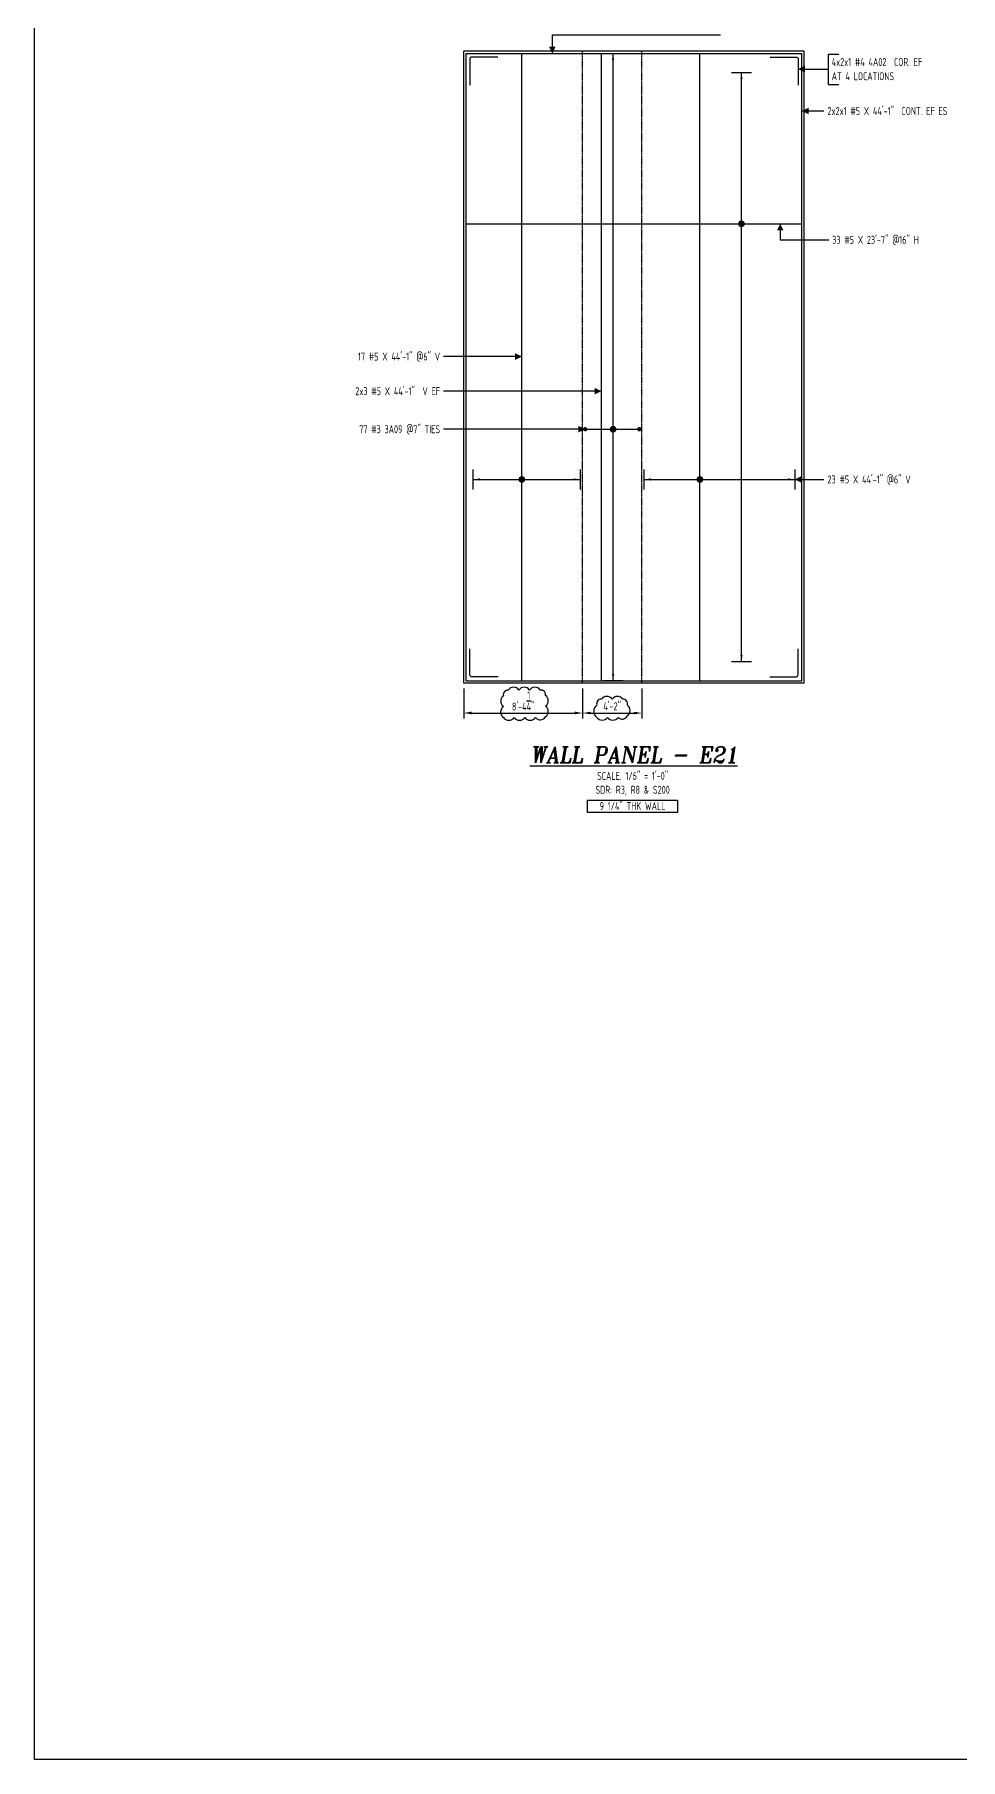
# Model space of a CAD drawing. Header units: inches. Extents: x -10781 to 50822, y -3854 to 38989.
# Drawn here: x -1629 to -847, y -3854 to -2399 of the extents above; entities that cross this region are included whole.
import ezdxf
from ezdxf.enums import TextEntityAlignment as Align

# ---------------------------------------------------------------- set-up
doc = ezdxf.new("R2010")
doc.units = ezdxf.units.IN
doc.header["$LTSCALE"] = 0.025
doc.header["$MEASUREMENT"] = 0
doc.linetypes.add('HIDDEN', pattern=[6, 3, -3])
doc.layers.get('0').update_dxf_attribs({"linetype": 'CONTINUOUS'})
doc.layers.get('Defpoints').update_dxf_attribs({"linetype": 'CONTINUOUS'})
for name, color, linetype in [('0-25TEXT', 7, 'CONTINUOUS'), ('0-35', 3, 'CONTINUOUS'), ('0-35TEXT', 3, 'CONTINUOUS'), ('0-50', 10, 'CONTINUOUS'), ('BAR-LBL', 2, 'CONTINUOUS'), ('DETAIL', 83, 'CONTINUOUS'), ('hidden', 7, 'HIDDEN'), ('RANGELAY', 7, 'CONTINUOUS'), ('REBARS', 4, 'CONTINUOUS')]:
    doc.layers.add(name, color=color, linetype=linetype)
doc.styles.add('AR', font='ARCHQUIK.shx', dxfattribs={"width": 0.8})
doc.styles.add('ROMANT', font='romant')
doc.dimstyles.new('CADS_DIM_48', dxfattribs={"dimscale": 48, "dimtxt": 0.09375, "dimasz": 0.09375, "dimexe": 0.0625, "dimexo": 0.0625, "dimgap": 0.09375, "dimtad": 0, "dimtih": 1, "dimtoh": 1, "dimzin": 1, "dimdsep": 46, "dimlunit": 4, "dimtxsty": 'AR', "dimblk": 'CLOSED', "dimcen": 0.1875, "dimadec": 0, "dimazin": 0, "dimtfac": 1, "dimtofl": 0, "dimtmove": 0, "dimatfit": 1, "dimldrblk": 'DOTBLANK', "dimfxl": 1, "dimtzin": 0, "dimarcsym": 0})

# ---------------------------------------------------------------- blocks, each defined once
blk = doc.blocks.new('leadrblk')
blk.add_lwpolyline([(0, 0, 0, 1, 0), (1, 0, 1, 1, 0)], format="xyseb")
blk = doc.blocks.new('*U800', base_point=(-1261.5, -2941.2))
at = {"layer": 'REBARS', "color": 0}
blk.add_lwpolyline([(-1237.5, -2940.9), (-1259.5, -2940.9, -0.414213), (-1261.3, -2939.2), (-1261.3, -2917.2)], format="xyb", dxfattribs=at)
blk = doc.blocks.new('*U801', base_point=(-984.3, -2941.2))
at = {"layer": 'REBARS', "color": 0}
blk.add_lwpolyline([(-1008.3, -2940.9), (-986.3, -2940.9, 0.414213), (-984.5, -2939.2), (-984.5, -2917.2)], format="xyb", dxfattribs=at)
blk = doc.blocks.new('*U878', base_point=(-1264.5, -2559.1))
at = {"layer": 'REBARS', "color": 0}
blk.add_lwpolyline([(-1264.5, -2558.8), (-981.5, -2558.8)], dxfattribs=at)
blk = doc.blocks.new('rendmark')
at = {"color": 4}
blk.add_line((0, -3), (0, 3), dxfattribs=at)
blk = doc.blocks.new('rarrow')
at = {"color": 7}
blk.add_solid([(2, -0.33), (2, 0.33), (0, 0)], dxfattribs=at)
blk = doc.blocks.new('*U494', base_point=(-1032.2, -2928.2))
at = {"layer": 'RANGELAY'}
blk.add_line((-1032.2, -2928.2), (-1032.2, -2431.2), dxfattribs=at)
at = {"layer": 'RANGELAY', "xscale": 2.834645669291339, "yscale": 2.834645669291339}
for name, p, rotation in [('rendmark', (-1032.2, -2431.2), 269.9999969630881), ('rarrow', (-1032.2, -2431.2), 269.9999969630881), ('rarrow', (-1032.2, -2928.2), 90.00000003355707), ('rendmark', (-1032.2, -2928.2), 90.00000003355707)]:
    blk.add_blockref(name, p, dxfattribs=dict(at, rotation=rotation))
blk = doc.blocks.new('VPM639E0')
at = {"const_width": 1}
blk.add_lwpolyline([(-0.5, 0, 1), (0.5, 0, 1)], format="xyb", close=True, dxfattribs=at)
blk = doc.blocks.new('*U495', base_point=(-1264.5, -2415.5))
at = {"layer": 'REBARS', "color": 0}
blk.add_lwpolyline([(-1264.5, -2415.2), (-981.3, -2415.2)], dxfattribs=at)
blk = doc.blocks.new('*U496', base_point=(-1264.5, -2943.9))
at = {"layer": 'REBARS', "color": 0}
blk.add_lwpolyline([(-1264.5, -2944.2), (-981.3, -2944.2)], dxfattribs=at)
blk = doc.blocks.new('*U497', base_point=(-1264.2, -2944.2))
at = {"layer": 'REBARS', "color": 0}
blk.add_lwpolyline([(-1264.5, -2944.2), (-1264.5, -2415.2)], dxfattribs=at)
blk = doc.blocks.new('*U498', base_point=(-981.6, -2944.2))
at = {"layer": 'REBARS', "color": 0}
blk.add_lwpolyline([(-981.3, -2944.2), (-981.3, -2415.2)], dxfattribs=at)
blk = doc.blocks.new('*U499', base_point=(-1217.2, -2944.2))
at = {"layer": 'REBARS', "color": 0}
blk.add_lwpolyline([(-1217.5, -2944.2), (-1217.5, -2415.2)], dxfattribs=at)
blk = doc.blocks.new('*U500', base_point=(-1258.5, -2774.4))
at = {"layer": 'RANGELAY'}
blk.add_line((-1258.5, -2774.4), (-1168.2, -2774.4), dxfattribs=at)
at = {"layer": 'RANGELAY', "xscale": 2.834645669291339, "yscale": 2.834645669291339}
for name in ['rendmark', 'rarrow']:
    blk.add_blockref(name, (-1258.5, -2774.4), dxfattribs=at)
at = {"layer": 'RANGELAY', "xscale": 2.834645669291339, "yscale": 2.834645669291339, "rotation": 179.999996929531}
for name in ['rarrow', 'rendmark']:
    blk.add_blockref(name, (-1168.2, -2774.4), dxfattribs=at)
blk = doc.blocks.new('VPM63AC4')
at = {"const_width": 1}
blk.add_lwpolyline([(-0.5, 0, 1), (0.5, 0, 1)], format="xyb", close=True, dxfattribs=at)
blk = doc.blocks.new('*U501', base_point=(-1067, -2944.2))
at = {"layer": 'REBARS', "color": 0}
blk.add_lwpolyline([(-1067.3, -2944.2), (-1067.3, -2415.2)], dxfattribs=at)
blk = doc.blocks.new('*U502', base_point=(-1114.3, -2774.4))
at = {"layer": 'RANGELAY'}
blk.add_line((-1114.3, -2774.4), (-987.3, -2774.4), dxfattribs=at)
at = {"layer": 'RANGELAY', "xscale": 2.834645669291339, "yscale": 2.834645669291339}
for name in ['rendmark', 'rarrow']:
    blk.add_blockref(name, (-1114.3, -2774.4), dxfattribs=at)
at = {"layer": 'RANGELAY', "xscale": 2.834645669291339, "yscale": 2.834645669291339, "rotation": 179.999996929531}
for name in ['rarrow', 'rendmark']:
    blk.add_blockref(name, (-987.3, -2774.4), dxfattribs=at)
blk = doc.blocks.new('VPM63B85')
at = {"const_width": 1}
blk.add_lwpolyline([(-0.5, 0, 1), (0.5, 0, 1)], format="xyb", close=True, dxfattribs=at)
blk = doc.blocks.new('*U1078', base_point=(-1150.1, -2944.2))
at = {"layer": 'REBARS', "color": 0}
blk.add_lwpolyline([(-1150.4, -2944.2), (-1150.4, -2415.2)], dxfattribs=at)
blk = doc.blocks.new('*U1056', base_point=(-1164.3, -2732.1))
at = {"layer": 'REBARS', "color": 0, "const_width": 1.8}
for points in [[(-1164.1, -2731.2, 1), (-1164.1, -2733, 1), (-1164.1, -2731.2)], [(-1118.5, -2733, 1), (-1118.5, -2731.2, 1), (-1118.5, -2733)]]:
    blk.add_lwpolyline(points, format="xyb", dxfattribs=at)
at = {"layer": 'REBARS', "color": 0}
blk.add_lwpolyline([(-1164.1, -2732.1), (-1118.5, -2732.1)], dxfattribs=at)
blk = doc.blocks.new('*U503', base_point=(-1140.5, -2944.2))
at = {"layer": 'RANGELAY'}
blk.add_line((-1140.5, -2944.2), (-1140.5, -2415.2), dxfattribs=at)
at = {"layer": 'RANGELAY', "xscale": 2.834645669291339, "yscale": 2.834645669291339}
for name, p, rotation in [('rendmark', (-1140.5, -2415.2), 269.9999969411396), ('rarrow', (-1140.5, -2415.2), 269.9999969411396), ('rendmark', (-1140.5, -2944.2), 90.00000001160855), ('rarrow', (-1140.5, -2944.2), 90.00000001160855)]:
    blk.add_blockref(name, p, dxfattribs=dict(at, rotation=rotation))
blk = doc.blocks.new('VPM63D2D')
at = {"const_width": 1}
blk.add_lwpolyline([(-0.5, 0, 1), (0.5, 0, 1)], format="xyb", close=True, dxfattribs=at)
blk = doc.blocks.new('*D124')
at = {"layer": 'Defpoints', "color": 0, "transparency": 16777216}
for p in [(-1266.5, -2946.2), (-1166.3, -2946.2), (-1166.3, -2971.4)]:
    blk.add_point(p, dxfattribs=at)
at = {"layer": 'DETAIL', "color": 0, "lineweight": -2, "transparency": 16777216}
for p, q in [((-1266.5, -2950.7), (-1266.5, -2975.9)), ((-1166.3, -2950.7), (-1166.3, -2975.9)), ((-1259.8, -2971.4), (-1173, -2971.4))]:
    blk.add_line(p, q, dxfattribs=at)
at = {"layer": 'DETAIL', "color": 0, "transparency": 16777216}
for points in [[(-1259.8, -2970.2), (-1259.8, -2972.5), (-1266.5, -2971.4)], [(-1173, -2970.2), (-1173, -2972.5), (-1166.3, -2971.4)]]:
    blk.add_solid(points, dxfattribs=at)
at = {"layer": 'DETAIL', "color": 0, "transparency": 16777216, "insert": (-1216.4, -2961.2), "char_height": 6.75, "attachment_point": 5, "style": 'AR'}
blk.add_mtext('8\'-4{\\H1.000000x;\\S1/4;}"', dxfattribs=at)
blk = doc.blocks.new('_DotBlank')
at = {"layer": '0-35', "color": 0, "lineweight": -2}
blk.add_line((-0.5, 0), (-1, 0), dxfattribs=at)
blk.add_circle((0, 0), 0.5, dxfattribs=at)
blk = doc.blocks.new('*D125')
at = {"layer": 'Defpoints', "color": 0, "transparency": 16777216}
for p in [(-1166.3, -2946.2), (-1116.3, -2946.2), (-1116.3, -2971.4)]:
    blk.add_point(p, dxfattribs=at)
at = {"layer": 'DETAIL', "color": 0, "lineweight": -2, "transparency": 16777216}
for p, q in [((-1166.3, -2950.7), (-1166.3, -2975.9)), ((-1116.3, -2950.7), (-1116.3, -2975.9)), ((-1159.5, -2971.4), (-1123, -2971.4))]:
    blk.add_line(p, q, dxfattribs=at)
at = {"layer": 'DETAIL', "color": 0, "transparency": 16777216}
for points in [[(-1159.5, -2970.3), (-1159.5, -2972.5), (-1166.3, -2971.4)], [(-1123, -2970.3), (-1123, -2972.5), (-1116.3, -2971.4)]]:
    blk.add_solid(points, dxfattribs=at)
at = {"layer": 'DETAIL', "color": 0, "transparency": 16777216, "insert": (-1141.3, -2965.7), "char_height": 6.75, "attachment_point": 5, "style": 'AR'}
blk.add_mtext('4\'-2"', dxfattribs=at)
blk = doc.blocks.new('*U802', base_point=(-1261.8, -2417.9))
at = {"layer": 'REBARS', "color": 0}
blk.add_lwpolyline([(-1237.8, -2418.2), (-1259.8, -2418.2, 0.414213), (-1261.5, -2419.9), (-1261.5, -2441.9)], format="xyb", dxfattribs=at)
blk = doc.blocks.new('*U803', base_point=(-984, -2417.9))
at = {"layer": 'REBARS', "color": 0}
blk.add_lwpolyline([(-1008, -2418.2), (-986, -2418.2, -0.414214), (-984.3, -2419.9), (-984.3, -2441.9)], format="xyb", dxfattribs=at)

msp = doc.modelspace()

# ---------------------------------------------------------------- linework, layer by layer
at = {"layer": '0-25TEXT'}
for points in [[(-1191.77662, -2415.16519), (-1191.77662, -2399.59598), (-1050.0201, -2399.59598)], [(-984.26639, -2428.36588), (-959.08498, -2428.36588)], [(-950.08593, -2415.99218), (-959.08498, -2415.99218), (-959.08498, -2441.48951), (-950.08593, -2441.48951)], [(-981.26659, -2463.70706), (-962.6199, -2463.70706)], [(-999.49602, -2558.83662), (-999.49602, -2572.36887), (-958.61271, -2572.36887)], [(-1217.53138, -2670.77284), (-1283.50069, -2670.77284)], [(-1150.43495, -2699.97814), (-1283.50069, -2699.97814)], [(-1164.26649, -2732.06514), (-1283.50069, -2732.06514)], [(-987.26656, -2774.41991), (-962.6199, -2774.41991)]]:
    msp.add_lwpolyline(points, dxfattribs=at)
at = {"layer": '0-35'}
for p, q in [((-1266.51656, -2946.16519), (-1266.51656, -2413.16519)), ((-979.26656, -2413.16519), (-1266.51656, -2413.16519)), ((-979.26656, -2946.16519), (-979.26656, -2413.16519)), ((-979.26656, -2946.16519), (-1266.51656, -2946.16519))]:
    msp.add_line(p, q, dxfattribs=at)
at = {"layer": '0-50'}
msp.add_lwpolyline([(-1161.99025, -3044.92457), (-1086.10341, -3044.92457), (-1086.10341, -3055.28093), (-1161.99025, -3055.28093)], close=True, dxfattribs=at)
at = {"layer": 'BAR-LBL'}
msp.add_lwpolyline([(-1628.72708, -1368.45376), (2723.83097, -1368.45376), (2723.83097, -3853.87628), (-1628.72708, -3853.87628)], close=True, dxfattribs=at)
at = {"layer": 'DETAIL'}
for points in [[(-1233.02397, -2975.1753, 0.52056705), (-1224.02397, -2975.1753, 0.52056705), (-1215.02397, -2975.1753, 0.52056705), (-1206.02397, -2975.1753, 0.52056705), (-1197.56011, -2974.63916, 0.52056705), (-1197.56011, -2965.63916, 0.52056705), (-1197.56011, -2956.63916, 0.52056705), (-1201.92634, -2952.00539, 0.52056705), (-1210.92634, -2952.00539, 0.52056705), (-1219.92634, -2952.00539, 0.52056705), (-1228.92634, -2952.00539, 0.52056705), (-1233.02397, -2956.90777, 0.52056705), (-1233.02397, -2965.90777, 0.52056705)], [(-1154.24898, -2975.02984, 0.52056705), (-1145.24898, -2975.02984, 0.52056705), (-1136.24898, -2975.02984, 0.52056705), (-1128.45884, -2973.81998, 0.52056705), (-1128.45884, -2964.81998, 0.52056705), (-1132.38, -2959.74114, 0.52056705), (-1141.38, -2959.74114, 0.52056705), (-1150.38, -2959.74114, 0.52056705), (-1154.24898, -2964.87216, 0.52056705)]]:
    msp.add_lwpolyline(points, format="xyb", close=True, dxfattribs=at)
at = {"layer": 'hidden'}
for p, q in [((-1166.26656, -2946.16519), (-1166.26656, -2413.16519)), ((-1116.26656, -2946.16519), (-1116.26656, -2413.16519))]:
    msp.add_line(p, q, dxfattribs=at)

# ---------------------------------------------------------------- block references
at = {"layer": '0-25TEXT'}
for name, p, xscale, yscale, rotation in [('leadrblk', (-1191.77662, -2415.16519), 5.623937007874017, 2.250708661417324, 90.00000153523449), ('VPM639E0', (-1032.21327, -2558.83662), 2.834645669291339, 2.834645669291339, 90.00000003355706), ('leadrblk', (-999.49602, -2558.83662), 5.623937007874017, 2.250708661417324, 270.0000046057035), ('leadrblk', (-1217.53138, -2670.77284), 5.623937007874017, 2.250708661417324, 180.000003070469), ('leadrblk', (-1150.43495, -2699.97814), 5.623937007874017, 2.250708661417324, 180.000003070469), ('leadrblk', (-1164.26649, -2732.06514), 5.623937007874017, 2.250708661417324, 180.000003070469), ('VPM63D2D', (-1140.52067, -2732.0571), 2.834645669291339, 2.834645669291339, 90.00000001160855)]:
    msp.add_blockref(name, p, dxfattribs=dict(at, xscale=xscale, yscale=yscale, rotation=rotation))
for name, p, xscale, yscale in [('leadrblk', (-984.26639, -2428.36588), 5.623937007874017, 2.250708661417324), ('leadrblk', (-981.26659, -2463.70706), 5.623937007874017, 2.250708661417324), ('VPM63AC4', (-1217.53138, -2774.43254), 2.834645669291339, 2.834645669291339), ('VPM63B85', (-1067.28138, -2774.43254), 2.834645669291339, 2.834645669291339), ('leadrblk', (-987.26656, -2774.41991), 5.623937007874017, 2.250708661417324)]:
    msp.add_blockref(name, p, dxfattribs=dict(at, xscale=xscale, yscale=yscale))
at = {"layer": 'RANGELAY'}
for name, p in [('*U503', (-1140.52067, -2944.16519)), ('*U494', (-1032.21327, -2928.16519)), ('*U500', (-1258.51656, -2774.43254)), ('*U502', (-1114.26656, -2774.43254))]:
    msp.add_blockref(name, p, dxfattribs=at)
at = {"layer": 'REBARS', "color": 4}
for name, p in [('*U497', (-1264.20406, -2944.16519)), ('*U495', (-1264.51655, -2415.47769)), ('*U802', (-1261.76638, -2417.91501)), ('*U499', (-1217.21891, -2944.16519)), ('*U1078', (-1150.12253, -2944.16522)), ('*U501', (-1066.96891, -2944.16519)), ('*U803', (-984.01638, -2417.9151)), ('*U498', (-981.57906, -2944.16519)), ('*U878', (-1264.51656, -2559.14912)), ('*U1056', (-1164.26656, -2732.0571)), ('*U800', (-1261.51655, -2941.16519)), ('*U801', (-984.26656, -2941.16528)), ('*U496', (-1264.51655, -2943.85269))]:
    msp.add_blockref(name, p, dxfattribs=at)

# ---------------------------------------------------------------- texts
at = {"color": 7, "linetype": 'Continuous', "style": 'ROMANT', "oblique": 9, "width": 0.95}
msp.add_text('%%UWALL PANEL - E21', height=13.5, dxfattribs=at).set_placement((-1122.67495, -3013.35266), align=Align.CENTER)
at = {"layer": '0-35TEXT', "style": 'AR', "width": 0.8}
msp.add_text('AT 4 LOCATIONS', height=6.7498312, dxfattribs=at).set_placement((-956.0853, -2437.7399))
for s, p in [('SCALE. 1/6" = 1\'-0"', (-1124.04683, -3027.79955)), ('SDR: R3, R8 & S200', (-1124.04683, -3039.46775)), ('9 1/4" THK WALL', (-1124.12375, -3053.25577))]:
    msp.add_text(s, height=6.7498312, dxfattribs=at).set_placement(p, align=Align.CENTER)
at = {"layer": 'BAR-LBL', "style": 'AR', "width": 0.8}
for s, p in [('4x2x1 #4 4A02  COR. EF', (-956.0853, -2425.74116)), ('2x2x1 #5 X 44\'-1"  CONT. EF ES', (-959.62022, -2467.0817)), ('33 #5 X 23\'-7" @16" H', (-955.61302, -2575.74352)), ('23 #5 X 44\'-1" @6" V', (-959.62022, -2777.79456))]:
    msp.add_text(s, height=6.7492913, dxfattribs=at).set_placement(p)
for s, p in [('17 #5 X 44\'-1" @6" V', (-1286.50038, -2674.14749)), ('2x3 #5 X 44\'-1"  V EF', (-1286.50038, -2703.35278)), ('77 #3 3A09 @7" TIES', (-1286.50038, -2735.43979))]:
    msp.add_text(s, height=6.7492913, dxfattribs=at).set_placement(p, align=Align.RIGHT)

# ---------------------------------------------------------------- dimensions: what is measured, and where the dimension line sits
at = {"layer": 'DETAIL'}
for base, p1, p2, picture, middle in [((-1166.26656, -2971.35585), (-1266.51656, -2946.16519), (-1166.26656, -2946.16519), '*D124', (-1216.39156, -2961.23085)), ((-1116.26656, -2971.41268), (-1166.26656, -2946.16519), (-1116.26656, -2946.16519), '*D125', (-1141.26656, -2965.6713))]:
    dim = msp.add_linear_dim(base=base, p1=p1, p2=p2, dimstyle='CADS_DIM_48', override={"dimscale": 72, "dimgap": 0.03125, "dimtad": 1, "dimtih": 0, "dimtoh": 0, "dimdec": 4, "dimtdec": 4}, dxfattribs=at)
    dim.commit()
    dim.dimension.update_dxf_attribs({"geometry": picture, "text_midpoint": middle})

doc.saveas('drawing.dxf')
